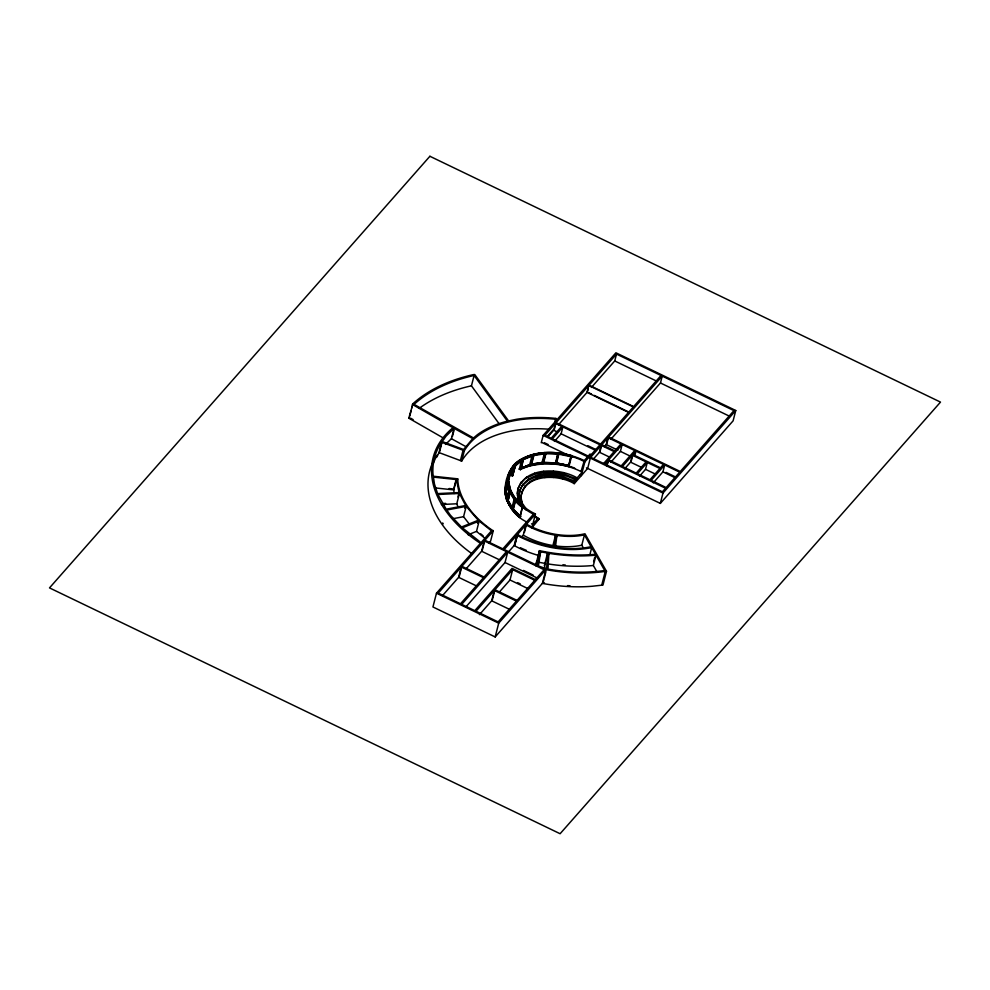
<?xml version="1.0" encoding="UTF-8"?>
<svg xmlns="http://www.w3.org/2000/svg" width="990" height="990" viewBox="0 0 990 990"><rect width="100%" height="100%" fill="white"/><g stroke="black" fill="none" stroke-linecap="round" stroke-linejoin="round"><path stroke-width="1.49" d="M544.574 569.151L544.896 563.409M547.557 553.076L546.641 568.854L538.362 565.971L540.627 551.764L547.557 553.076L544.314 565.711M548.893 553.311L547.99 569.089L551.009 569.621A127.029 79.596 14.4 0 0 604.704 570.525L596.005 555.155A127.636 79.98 14.4 0 1 548.893 553.311L548.138 556.269M517.238 493.527C520.579 466.674 558.793 467.032 577.145 477.91L582.207 472.18C562.691 461.773 538.907 461.55 519.329 469.248L521.866 458.84C541.369 448.928 565.018 451.489 584.31 460.573L590.003 454.064L591.203 454.633L587.664 468.418L574.237 483.652C557.568 473.529 522.633 473.752 520.814 498.688C522.015 473.071 557.444 472.193 574.497 482.65L577.145 477.91M517.894 488.194L517.3 495.124L519.441 502.215L523.314 507.821M519.824 489.803L518.871 497.624C519.762 470.188 557.642 469.124 575.833 480.224M517.423 534.513L525.913 524.873L530.343 527.212A58.261 36.506 14.4 0 0 555.563 535.206L554.078 547.099A74.139 46.456 14.4 0 1 517.523 534.55L514.775 544.846M556.912 535.38L555.415 547.284L560.501 547.977A74.139 46.456 14.4 0 0 591.042 546.715L584.447 534.86L581.006 535.528A58.261 36.506 14.4 0 1 560.81 535.912L556.912 535.38L555.774 539.81M556.442 463.827L559.028 453.333L571.119 455.846L568.532 466.352L556.442 463.827L556.553 462.974L555.303 462.825L542.05 462.503L530.813 464.273L532.583 457.392M568.532 466.352L571.119 455.846L571.874 455.635C550.601 449.658 520.851 450.462 509.12 472.44C502.858 490.496 518.513 506.657 533.486 514.144L532.892 516.446M535.998 565.995L536.766 560.971M539.426 550.638L537.162 565.389L504.195 549.524L516.817 535.194A75.5 47.31 14.4 0 0 591.698 547.581L595.51 554.276A126.237 79.101 14.4 0 1 539.426 550.638L536.048 564.114M521.866 458.84C501.608 468.617 505.457 496.349 522.299 507.313L523.364 506.93L515.852 499.529L514.8 499.913L509.256 490.199M509.021 472.799C499.665 491.523 508.526 513.6 527.262 522.225M511.57 506.781L507.932 500.569L506.138 491.659L507.214 485.991M519.738 517.312L522.386 506.979L520.121 517.721C509.739 509.355 501.361 495.557 506.756 482.068L506.459 482.798L507.796 483.095M444.164 438.483L408.796 418.188L412.941 403.722A174.537 109.37 14.4 0 1 473.468 374.616L474.742 374.529L508.6 420.936L516.421 419.315A108.17 67.778 14.4 0 1 555.935 418.424L554.883 423.732M409.749 416.122L411.172 410.615M411.877 407.855L412.941 403.722M436.813 457.12L439.016 452.591L441.664 442.258L464.335 450.735A106.796 66.924 14.4 0 1 556.021 419.302M439.535 451.873L441.812 443.013M445.512 444.436L451.415 438.694L454.076 428.361L472.75 438.595L463.58 449.51L442.196 441.54L446.193 436.008L454.076 428.361M452.405 436.528L453.927 430.625M499.368 424.104L471.45 385.828L474.099 375.482L507.425 421.171A108.17 67.778 14.4 0 0 477.403 434.697L473.492 437.976L414.068 404.365A173.126 108.479 14.4 0 1 474.099 375.482M549.029 429.227A106.796 66.924 14.4 0 0 461.687 461.068L460.412 460.585L463.072 450.24M454.088 487.55L456.365 478.69L457.714 478.875A95.436 59.808 14.4 0 0 492.079 530.096L493.28 530.677L490.632 541.01L488.763 543.126M454.101 493.527L453.791 489.901L456.44 479.568L433.459 477.118L434.449 483.999L437.605 493.602L459.075 492.55L457.937 496.968M461.687 461.068L464.335 450.735M456.947 481.821L457.714 478.875M458.172 507.251L456.774 503.774L459.434 493.441L437.902 494.493L446.193 509.182L465.622 505.494L459.434 493.441M412.335 404.403L452.95 427.717A130.049 81.489 14.4 0 0 480.41 543.349L436.479 593.196L432.939 606.969L495.173 636.941L542.371 583.382L545.911 569.609A128.391 80.45 14.4 0 0 605.261 571.403L606.499 571.267L602.972 585.041L592.317 586.241A128.391 80.45 14.4 0 1 542.371 583.382M464.867 508.452L465.622 505.494M469.223 523.97L463.555 516.706L466.216 506.373L446.787 510.023L450.339 515.122L461.476 527.014L478.281 520.257L466.216 506.373M442.629 595.473L458.618 577.331L461.278 566.998L483.504 577.69L460.511 603.789L438.285 593.084L461.278 566.998M459.212 576.65L461.872 566.317L484.271 540.899L506.496 551.603L484.098 577.021L461.872 566.317M477.514 523.215L478.281 520.257M468.097 534.773L476.499 531.395L479.148 521.062L491.461 530.813L481.029 542.631L462.355 527.806L479.148 521.062M466.339 568.569L481.61 551.244L484.271 540.899M482.217 550.551L484.877 540.218L493.28 530.677M504.863 491.065L507.425 481.078L508.761 481.388C509.912 496.658 522.572 507.623 535.429 514.07L532.187 526.705M508.142 481.722C514.33 447.666 560.563 448.532 584.855 461.847L599.977 444.77L562.889 426.913L552.383 438.842L588.097 456.031M506.138 491.659L510.407 472.824L509.231 472.416L508.934 473.146L510.271 473.455M507.4 497.153L506.286 491.609L508.761 481.969L507.437 481.882L507.425 481.078M513.921 465.065L511.261 475.398L512.511 475.905L515.332 465.325M511.397 475.447L513.315 469.074M512.511 475.905L515.085 465.919L513.835 465.411L509.231 472.416L506.67 482.415L507.92 482.922L506.472 482.774M506.546 500.185L509.108 490.186M512.684 475.658L515.505 465.473L522.881 459.867L521.779 459.187L514.416 464.793L508.934 473.146M506.286 491.609L504.95 491.523L507.524 481.536L509.516 490.669L506.954 500.668L512.313 509.578L519.824 516.99C512.016 510.283 505.321 501.373 504.95 490.731L506.274 491.028M508.315 498.539L509.726 493.032M507.932 500.569L510.593 490.236M512.263 507.474L508.192 500.519L510.32 492.253M520.307 469.854L522.881 459.867M520.567 469.656L523.227 459.323M521 469.173L523.475 459.533L533.115 455.709L530.64 465.35L521 469.173L519.304 468.839L529.774 464.558L532.335 454.571M511.607 509.132L514.181 499.133M515.679 498.948L513.018 509.281L520.047 516.211M509.516 490.669L514.887 499.579L512.313 509.578L513.365 509.207L515.852 499.529M517.597 489.369L521.186 481.957M479.457 614.642L491.671 600.782L494.332 590.448L516.446 601.091M492.278 600.089L494.938 589.755L512.659 569.646L534.786 580.301M519.503 491.077L523.005 483.912M521.482 492.525L521.73 491.523M519.131 503.39L519.441 502.215M520.889 483.132L526.89 476.846M466.203 606.573L505.036 562.518L507.697 552.185L544.104 569.72L498.118 621.893L475.992 611.238L494.332 590.448M524.552 486.969L524.811 485.966M530.9 465.56L533.548 455.227M533.288 454.633L533.857 455.511L531.382 465.151L542.631 463.382L545.106 453.742L544.525 452.863C533.338 453.754 521.891 457.194 513.835 465.411M522.683 485.187L528.153 480.373L528.474 479.098M521.062 497.685L522.572 504.999L521.161 499.95M529.786 482.439L530.034 481.437M508.155 552.346L514.169 545.527L516.817 535.194M514.862 544.884L517.139 536.036M541.245 442.753L543.151 435.365L615.916 352.799L735.756 410.504L733.107 420.837L660.33 503.403L586.464 467.837M526.593 478.022L534.266 474.383L534.563 473.208M528.153 480.373L535.466 476.945L535.8 475.67M495.173 636.941L498.713 623.156L545.911 569.609M499.17 592.268L509.999 579.979L512.659 569.646M536.741 479.247L537.001 478.244M521.371 537.347L523.264 535.206L525.913 524.873M544.611 452.517L542.05 462.503L542.631 463.382M524.403 532.447L526.519 524.18L535.429 514.07M530.219 464.706L521.916 467.998L530.677 464.644L543.139 462.775L545.713 452.789L553.261 453.036L544.525 452.863L532.249 454.905L522.708 458.815M542.941 463.667L545.601 453.333M545.948 453.68L558.026 454.076L555.551 463.716L543.473 463.332L545.948 453.68L545.713 452.789L544.525 452.863M554.87 422.557L555.935 418.424M547.953 436.726L553.695 430.217L555.464 423.336L561.689 426.331L551.183 438.261L544.946 435.266L555.464 423.336M534.266 474.383L543.324 472.416L543.634 471.24M554.301 429.536L555.712 424.029M535.466 476.945L544.079 475.126L544.401 473.851M544.896 477.576L545.156 476.574M533.994 516.297L537.83 518.673L537.533 519.849L538.535 518.698L533.598 515.629M538.535 518.698L538.214 519.973L539.228 518.834L534.452 515.852M539.228 518.834L531.89 527.856M554.437 441.392L561.12 433.806L562.889 426.913M557.432 454.558L555.551 463.716M543.324 472.416L553.163 472.218L553.46 471.042M555.897 464.075L558.558 453.742M544.079 475.126L553.373 474.99L553.707 473.715M553.658 477.477L553.917 476.487M539.117 557.667L540.627 551.764M576.848 479.086L563.149 473.764L563.458 472.589M575.512 481.499L562.778 476.487L563.1 475.212M562.481 478.937L562.728 477.935M558.385 424.896L587.021 392.399L588.79 385.518L633.315 406.952L600.583 444.077L556.071 422.643L588.79 385.518M587.33 392.065L588.382 387.932M568.879 466.785L571.539 456.452M556.467 463.32L569.312 465.622L556.553 462.974L543.225 462.429L530.813 464.273M543.399 581.489L543.993 579.187M544.376 577.715L545.886 571.812M555.563 535.206L552.915 545.539A58.261 36.506 14.4 0 1 527.695 537.545L523.264 535.206M574.237 483.652L574.497 482.65M581.006 471.599L584.31 460.573L583.654 461.266M584.855 461.847L581.316 475.621L580.115 475.052M591.389 387.449L614.74 360.954L616.51 354.074L661.023 375.507L660.318 378.254M593.691 458.741L599.42 452.244L601.19 445.351L614.159 451.601L603.653 463.518M600.027 451.551L601.45 446.045M604.445 446.552L606.202 444.547L607.971 437.667L620.965 443.916L614.79 450.92L601.796 444.659L607.971 437.667M606.808 443.867L608.578 436.986L662.236 376.089L733.949 410.615L680.279 471.5L608.578 436.986M583.296 547.829L581.798 545.193L584.447 534.86M606.598 466.055L608.009 460.548L665.527 488.243L662.397 491.807L589.471 456.699M607.563 463.988L608.627 459.855L622.166 444.485L634.738 450.549L621.2 465.906L608.627 459.855M589.805 554.969L591.698 547.581M610.719 462.355L620.396 451.378L622.166 444.485M593.604 561.652L594.743 557.221M596.995 571.898L593.357 565.488L596.005 555.155M624.603 468.876L630.543 462.132L632.313 455.239L646.099 461.872L636.186 473.121L622.401 466.488L632.313 455.239M631.15 461.451L632.907 454.558L635.939 451.131L663.486 464.384L660.454 467.825L632.907 454.558M634.875 455.264L635.939 451.131M601.722 585.189L605.261 571.403M610.855 439.275L660.466 382.982L662.236 376.089M639.577 476.091L645.529 469.347L647.299 462.454L659.885 468.505L649.96 479.754L637.387 473.703L647.299 462.454M653.264 482.835L662.929 471.859L664.698 464.978L679.685 472.18L666.146 487.55L651.16 480.336L664.698 464.978M660.33 503.403L662.991 493.07L735.756 410.504M441.664 442.258L440.055 444.498A128.688 80.635 14.4 0 0 432.939 473.579L433.323 476.227L456.365 478.69M408.796 418.188L409.402 417.495M616.51 354.074L589.1 385.172L633.612 406.605L661.023 375.507M547.68 436.095L553.373 429.635M533.486 514.144L534.13 513.476L502.871 548.881L484.877 540.218M590.683 457.281L601.19 445.351M507.697 552.185L461.711 604.358L474.804 610.669L512.077 568.371L535.392 579.596M537.83 518.673L532.781 524.415L531.494 523.797M604.865 464.112L608.009 460.548M511.842 474.792L511.261 475.398L512.944 475.46M519.329 469.248L529.873 464.644M581.798 545.193L578.358 545.861A58.261 36.506 14.4 0 1 558.162 546.245L554.251 545.713M453.098 518.673L463.555 516.706M533.857 455.511L545.106 453.742M530.677 464.644L542.594 462.763L548.51 462.949M509.429 491.015L510.667 490.867L515.419 498.985M508.192 500.519L506.954 500.668L506.632 499.839L504.95 490.731M511.694 508.786L512.944 508.637M442.617 503.551L445.686 503.403M441.404 504.529L456.774 503.774M543.139 462.775L547.581 462.961M506.632 499.839L507.957 499.925M449.101 488.528L453.717 489.023M435.402 487.946L453.791 489.901M553.163 472.218L563.149 473.764M553.373 474.99L562.778 476.487M543.102 582.64L544.451 582.875M545.255 563.471L537.978 562.097M569.312 465.622L556.553 462.974M571.787 455.982L559.016 453.42L558.917 454.187L571.007 456.699M555.897 463.184L569.225 465.968M439.016 452.591L460.412 460.585M570.599 466.513L574.732 468.159M614.74 360.954L656.469 381.051M660.466 382.982L729.42 416.171M588.716 392.733L591.5 394.07M594.285 395.406L629.058 412.162M587.021 392.399L628.761 412.496M666.109 472.416L675.762 477.069M606.202 444.547L617.896 450.178M620.396 451.378L630.457 456.229M662.929 471.859L675.192 477.762M630.543 462.132L641.57 467.441M645.529 469.347L655.59 474.185M587.825 445.673L596.067 449.646M553.695 430.217L557.432 432.024M561.12 433.806L595.46 450.339M599.42 452.244L609.803 457.232M543.151 435.365L662.991 493.07M544.426 442.753L548.163 444.547M541.988 442.555L572.232 457.12M523.512 570.438L533.127 575.066M481.61 551.244L499.678 559.932M505.036 562.518L537.409 578.098M517.535 582.615L520.294 583.939M509.999 579.979L527.979 588.629M494.938 589.755L517.065 600.41M458.618 577.331L476.685 586.018M491.671 600.782L509.652 609.432M436.479 593.196L498.713 623.156M451.415 438.694L466.092 446.738M410.528 418.151L413.152 419.649M485.496 538.746L476.499 531.395M529.774 464.558L530.64 465.35M513.365 509.207L520.876 516.607M442.654 522.968L443.248 523.809M523.747 506.868L521.148 503.056L519.193 496.349M522.831 503.997L526.049 508.798M524.18 507.4L525.789 509.788M606.499 571.267L584.966 533.771A56.9 35.652 14.4 0 1 526.519 524.18M459.075 492.55L456.44 479.568M517.423 497.71L518.711 501.967M543.225 462.429L543.473 463.332M508.761 481.969L510.159 488.887M538.399 555.402A75.5 47.31 14.4 0 1 514.169 545.527M570.005 585.746A127.029 79.596 14.4 0 1 567.518 585.622M471.97 553.744A130.049 81.489 14.4 0 1 433.15 461.687M483.132 535.813A95.436 59.808 14.4 0 1 480.769 533.882M419.302 408.264A173.126 108.479 14.4 0 1 471.45 385.815M526.358 550.366A74.139 46.456 14.4 0 1 520.48 547.767M433.1 464.013A128.688 80.635 14.4 0 1 437.394 454.831M565.253 564.968A126.275 79.126 14.4 0 1 562.902 564.807M593.357 565.488A127.636 79.98 14.4 0 1 547.445 563.842M429.895 156.272L49.5 587.899L560.105 833.729L940.5 402.101L429.895 156.272"/></g></svg>
